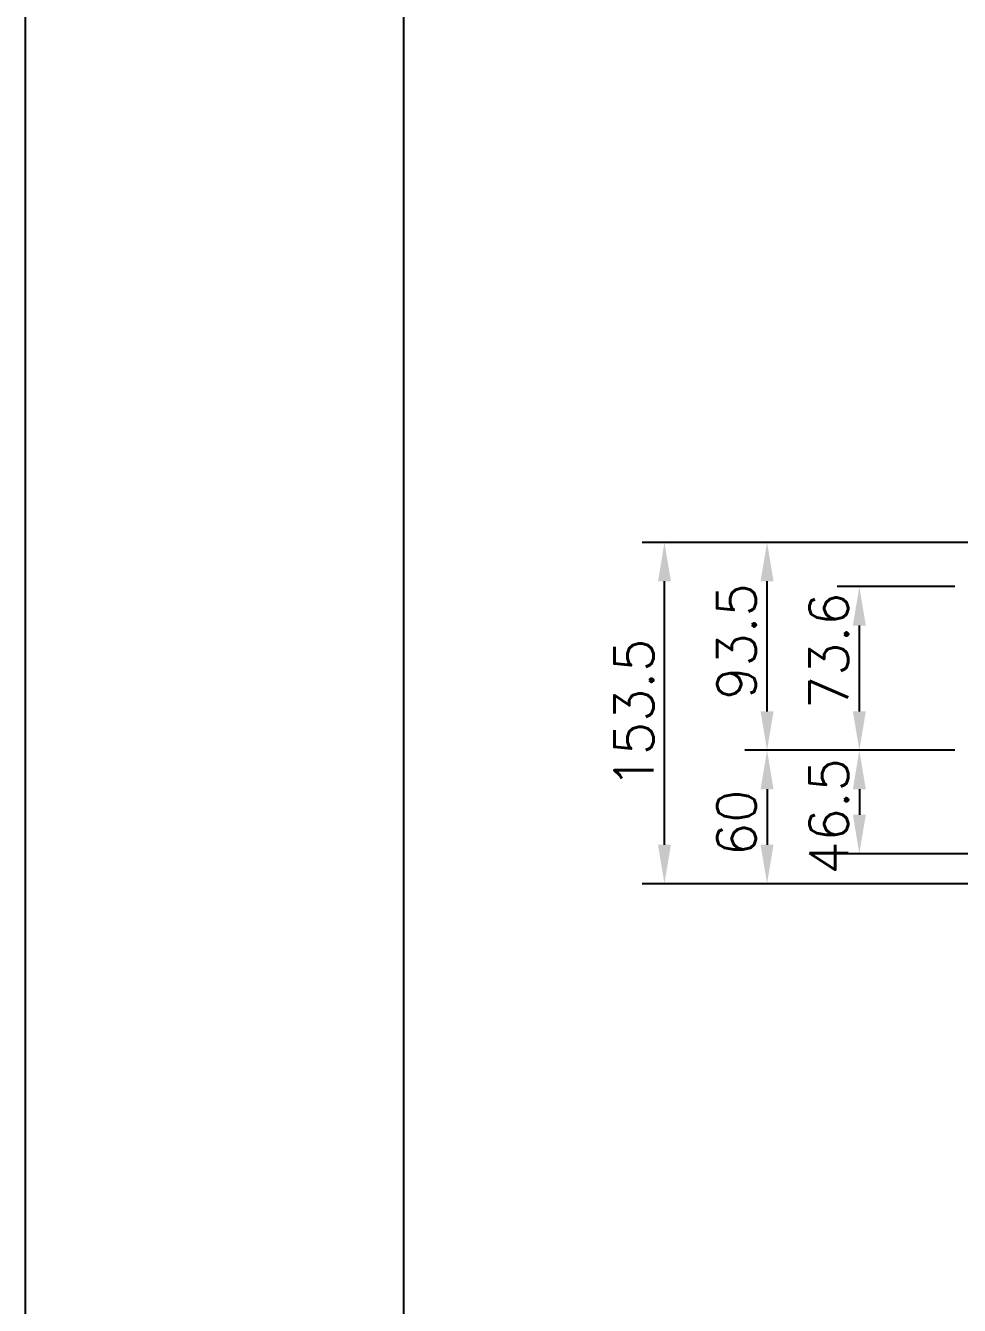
# Model space of a CAD drawing. Extents: x -4069 to -3649, y -4303 to -3709.
# Drawn here: x -4068.9 to -3984.9, y -4178.8 to -4063.7 of the extents above; entities that cross this region are included whole.
import ezdxf

# ---------------------------------------------------------------- set-up
doc = ezdxf.new("R2010")
doc.units = 0
doc.header["$LTSCALE"] = 7
doc.layers.get('0').update_dxf_attribs({"color": 2, "linetype": 'CONTINUOUS'})
doc.layers.add('D', color=2, linetype='CONTINUOUS')
doc.layers.add('DIM', color=2, linetype='CONTINUOUS')
doc.styles.add('GHS', font='ROMANS.shx', dxfattribs={"bigfont": 'GHS.shx'})

msp = doc.modelspace()

# ---------------------------------------------------------------- linework, layer by layer
at = {"color": 4}
msp.add_line((-4034.87288, -3739.89074), (-4034.87288, -4288.89074), dxfattribs=at)
at = {"layer": 'D'}
msp.add_lwpolyline([(-4068.87288, -3708.89074), (-3648.87288, -3708.89074), (-3648.87288, -4302.89074), (-4068.87288, -4302.89074)], close=True, dxfattribs=at)
at = {"layer": 'DIM'}
for p, q in [((-3984.46053, -4110.15204), (-4013.39613, -4110.15204)), ((-3983.46053, -4110.15204), (-4004.16528, -4110.15204)), ((-4011.39613, -4137.35204), (-4011.39613, -4113.65204)), ((-4002.16528, -4125.35204), (-4002.16528, -4113.65204)), ((-3985.26053, -4114.13113), (-3995.86211, -4114.13113)), ((-3993.86211, -4125.35204), (-3993.86211, -4117.63113)), ((-3993.69544, -4128.85204), (-4004.16528, -4128.85204)), ((-4003.16528, -4128.85204), (-4004.16528, -4128.85204)), ((-4003.16528, -4128.85204), (-4004.16528, -4128.85204)), ((-3985.26053, -4128.85204), (-3995.86211, -4128.85204)), ((-3994.86211, -4128.85204), (-3995.86211, -4128.85204)), ((-4002.16528, -4132.35204), (-4002.16528, -4137.35204)), ((-3993.86211, -4132.35204), (-3993.86211, -4134.65204)), ((-3966.96084, -4138.15204), (-3995.86211, -4138.15204)), ((-3999.52877, -4140.85204), (-4013.39613, -4140.85204)), ((-3976.96053, -4140.85204), (-4004.16528, -4140.85204))]:
    msp.add_line(p, q, dxfattribs=at)
for points in [[(-4011.97946, -4113.65204), (-4010.81279, -4113.65204), (-4011.39613, -4110.15204)], [(-4002.74861, -4113.65204), (-4001.58195, -4113.65204), (-4002.16528, -4110.15204)], [(-3994.44544, -4117.63113), (-3993.27877, -4117.63113), (-3993.86211, -4114.13113)], [(-4002.74861, -4125.35204), (-4001.58195, -4125.35204), (-4002.16528, -4128.85204)], [(-3994.44544, -4125.35204), (-3993.27877, -4125.35204), (-3993.86211, -4128.85204)], [(-4002.74861, -4132.35204), (-4001.58195, -4132.35204), (-4002.16528, -4128.85204)], [(-3994.44544, -4132.35204), (-3993.27877, -4132.35204), (-3993.86211, -4128.85204)], [(-3994.44544, -4134.65204), (-3993.27877, -4134.65204), (-3993.86211, -4138.15204)], [(-4011.97946, -4137.35204), (-4010.81279, -4137.35204), (-4011.39613, -4140.85204)], [(-4002.74861, -4137.35204), (-4001.58195, -4137.35204), (-4002.16528, -4140.85204)]]:
    msp.add_solid(points, dxfattribs=at)

# ---------------------------------------------------------------- texts
at = {"layer": 'DIM', "char_height": 3.5, "attachment_point": 5, "rotation": 90, "style": 'GHS'}
for s, insert in [('\\A1;93.5', (-4004.91528, -4119.07186)), ('73.6', (-3996.61211, -4119.90209)), ('\\A1;153.5', (-4014.14613, -4125.55406)), ('\\A1;46.5', (-3996.61211, -4134.79792)), ('\\A1;60', (-4004.91528, -4135.38662))]:
    msp.add_mtext(s, dxfattribs=dict(at, insert=insert))

doc.saveas('drawing.dxf')
